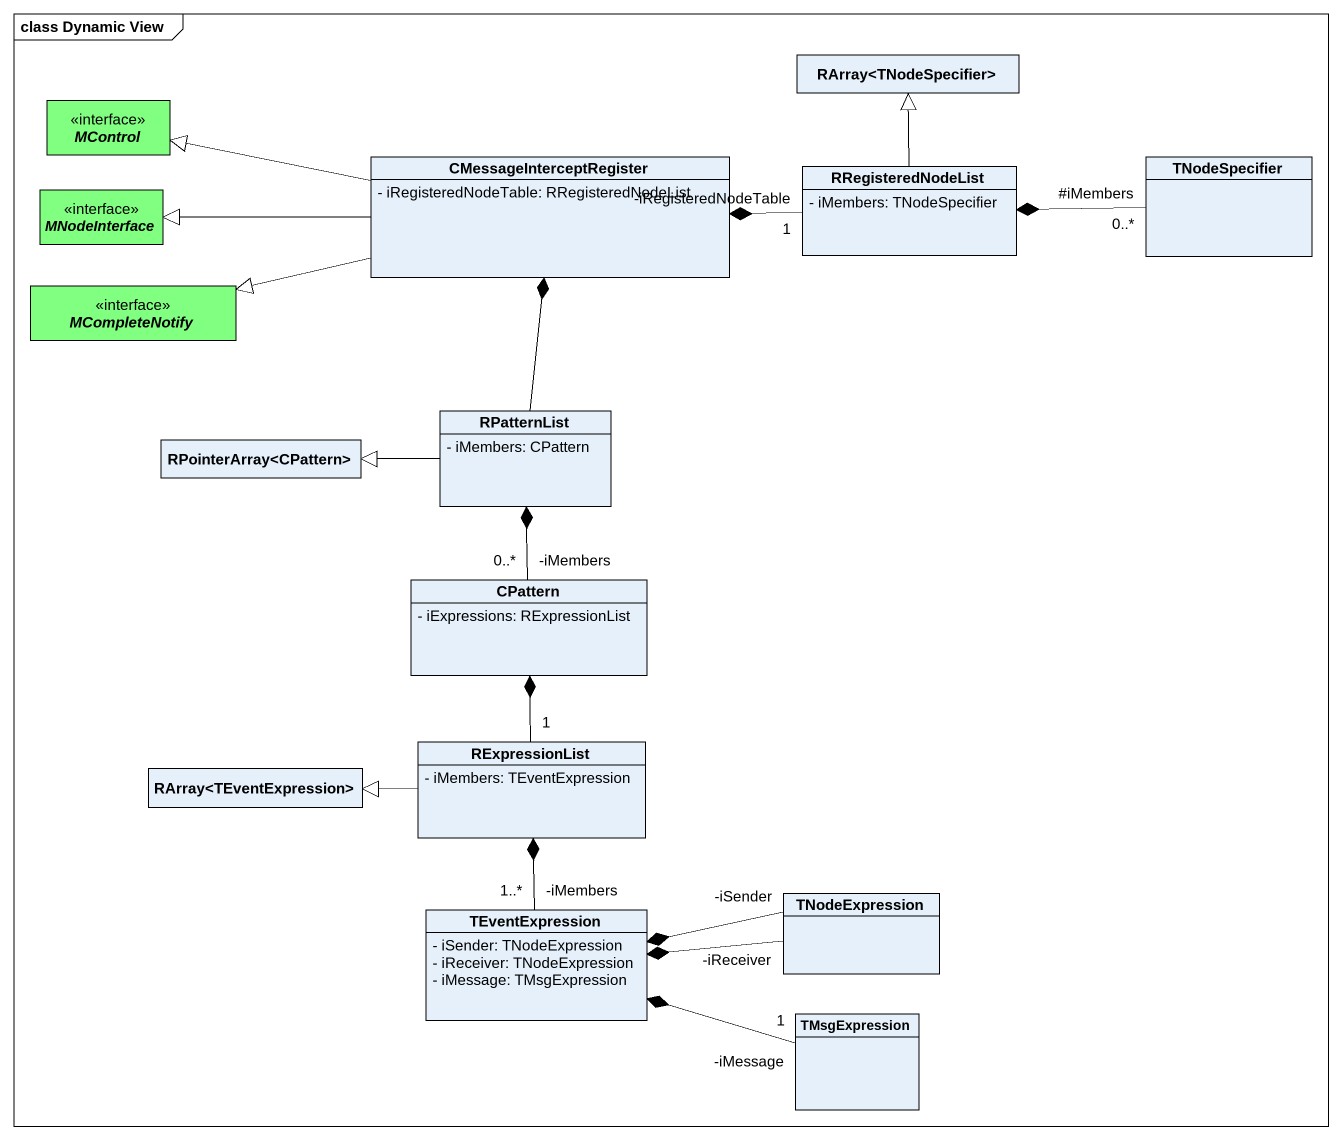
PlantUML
@startuml
mainframe class Dynamic View
hide circle
hide empty members
skinparam classAttributeIconSize 0
interface MControl <<interface>> #80FF80
class "RArray<TNodeSpecifier>" as RArray_TNodeSpecifier
class CMessageInterceptRegister {
  - iRegisteredNodeTable: RRegisteredNodeList
}
class RRegisteredNodeList {
  - iMembers: TNodeSpecifier
}
class TNodeSpecifier
interface MNodeInterface <<interface>> #80FF80
interface MCompleteNotify <<interface>> #80FF80
class RPatternList {
  - iMembers: CPattern
}
class "RPointerArray<CPattern>" as RPointerArray_CPattern
class CPattern {
  - iExpressions: RExpressionList
}
class "RArray<TEventExpression>" as RArray_TEventExpression
class RExpressionList {
  - iMembers: TEventExpression
}
class TNodeExpression
class TEventExpression {
  - iSender: TNodeExpression
  - iReceiver: TNodeExpression
  - iMessage: TMsgExpression
}
class TMsgExpression
CMessageInterceptRegister -left-|> MControl
CMessageInterceptRegister -left-|> MNodeInterface
CMessageInterceptRegister -left-|> MCompleteNotify
RRegisteredNodeList -up-|> RArray_TNodeSpecifier
RRegisteredNodeList "-iRegisteredNodeTable\n1" -left-* CMessageInterceptRegister
TNodeSpecifier "#iMembers\n0..*" -left-* RRegisteredNodeList
RPatternList -up-* CMessageInterceptRegister
RPatternList -left-|> RPointerArray_CPattern
CPattern "-iMembers\n0..*" -up-* RPatternList
RExpressionList "1" -up-* CPattern
RExpressionList -left-|> RArray_TEventExpression
TNodeExpression "-iSender" -left-* TEventExpression
TNodeExpression "-iReceiver" -left-* TEventExpression
TEventExpression "-iMembers\n1..*" -up-* RExpressionList
TMsgExpression "-iMessage\n1" -left-* TEventExpression
@enduml
